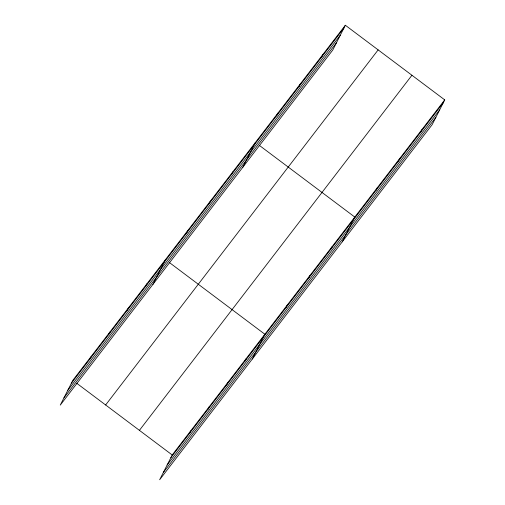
<?xml version="1.0" encoding="UTF-8"?>
<svg xmlns="http://www.w3.org/2000/svg" width="505" height="505" viewBox="0 0 505 505"><rect width="100%" height="100%" fill="white"/><g stroke="black" fill="none" stroke-linecap="round" stroke-linejoin="round"><path stroke-width="0.76" d="M89.985 358.929L91.367 356.202M108.512 334.783L109.894 332.056M127.045 310.638L128.428 307.911M145.573 286.486L146.961 283.76M152.92 284.384L165.489 259.614M186.585 233.045L187.974 230.318M209.07 203.749L210.452 201.022M231.555 174.459L232.938 171.725M242.855 167.206L255.416 142.435M276.519 115.866L277.901 113.139M298.998 86.57L300.387 83.843M321.483 57.273L322.865 54.546M345.351 25.25L332.782 50.02L60.265 405.117L72.834 380.347L345.351 25.25L444.735 99.883L432.166 124.653L159.649 479.75L172.218 454.98L444.735 99.883M189.362 433.561L190.751 430.834M207.896 409.416L209.278 406.689M226.429 385.264L227.812 382.537M244.957 361.119L246.339 358.392M252.304 359.017L264.873 334.247L169.276 262.455M285.969 307.678L287.358 304.951M308.454 278.381L309.836 275.654M330.939 249.085L332.322 246.358M342.238 241.832L354.8 217.062L259.204 145.276M375.903 190.499L377.285 187.765M398.382 161.202L399.764 158.475M420.867 131.906L422.249 129.179M71.451 383.074L343.962 27.977M67.758 390.352L340.275 35.249M63.958 397.845L336.475 42.748M105.633 404.978L378.144 49.881M139.424 430.348L411.935 75.251M170.835 457.707L443.346 102.61M167.142 464.979L439.659 109.882M163.342 472.478L435.853 117.381M76.621 383.188L172.218 454.98"/></g></svg>
